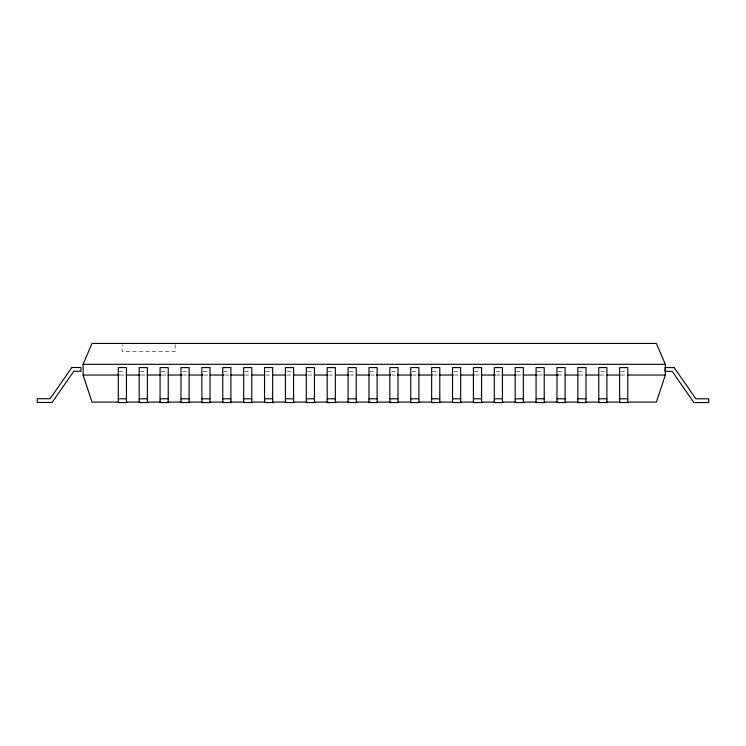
<?xml version="1.0" encoding="UTF-8"?>
<svg xmlns="http://www.w3.org/2000/svg" width="746" height="746" viewBox="0 0 746 746"><rect width="100%" height="100%" fill="white"/><g stroke="black" fill="none" stroke-linecap="round" stroke-linejoin="round"><path stroke-width="0.56" stroke-dasharray="3.73 2.8" d="M118.959 371.349L125.291 371.349M140.36 371.349L146.831 371.349M161.248 371.349L167.067 371.349M182.789 371.349L187.955 371.349M203.024 371.349L208.843 371.349M223.399 371.349L229.731 371.349M244.8 371.349L251.271 371.349M265.688 371.349L271.507 371.349M287.229 371.349L292.404 371.349M307.473 371.349L313.292 371.349M327.848 371.349L334.18 371.349M349.249 371.349L355.721 371.349M369.624 371.349L375.956 371.349M391.678 371.349L396.844 371.349M411.913 371.349L417.732 371.349M432.288 371.349L438.62 371.349M453.689 371.349L460.161 371.349M474.064 371.349L480.396 371.349M496.118 371.349L501.284 371.349M516.353 371.349L522.172 371.349M536.728 371.349L543.06 371.349M558.129 371.349L564.601 371.349M578.504 371.349L584.836 371.349M600.558 371.349L605.724 371.349M620.793 371.349L626.612 371.349M120.348 375.033L125.002 375.033M141.311 375.033L145.964 375.033M162.264 375.033L166.927 375.033M183.227 375.033L187.889 375.033M204.19 375.033L208.852 375.033M225.152 375.033L229.805 375.033M244.949 375.033L250.768 375.033M265.912 375.033L271.73 375.033M286.865 375.033L291.527 375.033M307.828 375.033L313.656 375.033M328.79 375.033L333.453 375.033M349.753 375.033L355.572 375.033M370.715 375.033L375.369 375.033M391.678 375.033L396.331 375.033M412.631 375.033L417.294 375.033M433.594 375.033L438.256 375.033M454.556 375.033L459.21 375.033M475.519 375.033L480.172 375.033M496.482 375.033L501.135 375.033M517.435 375.033L522.097 375.033M538.398 375.033L543.06 375.033M558.195 375.033L564.023 375.033M579.157 375.033L584.976 375.033M600.12 375.033L604.773 375.033M621.082 375.033L626.901 375.033M175.161 344.587L175.161 351.469L122.139 351.469L122.139 344.587"/><path stroke-width="1.12" d="M118.791 402.094L92.028 402.094L83.086 375.033L83.086 364.3L92.028 343.44L656.387 343.44L665.329 364.3L665.329 375.033L656.387 402.094L627.293 402.094M83.086 364.3L665.329 364.3M83.086 375.033L119.183 375.033M126.167 375.033L140.145 375.033M147.13 375.033L161.108 375.033M168.092 375.033L182.061 375.033M189.055 375.033L203.024 375.033M210.008 375.033L223.986 375.033M230.971 375.033L243.783 375.033M251.934 375.033L264.746 375.033M272.896 375.033L285.709 375.033M293.859 375.033L306.662 375.033M314.821 375.033L327.625 375.033M335.775 375.033L348.587 375.033M356.737 375.033L369.55 375.033M376.534 375.033L390.512 375.033M397.497 375.033L411.466 375.033M418.459 375.033L432.428 375.033M439.422 375.033L453.391 375.033M460.375 375.033L474.353 375.033M481.338 375.033L495.316 375.033M502.3 375.033L516.279 375.033M523.263 375.033L537.232 375.033M544.226 375.033L558.195 375.033M565.179 375.033L577.991 375.033M586.142 375.033L598.954 375.033M607.104 375.033L619.917 375.033M628.067 375.033L665.329 375.033M118.306 398.793L126.456 398.793M139.194 398.793L147.344 398.793M160.082 398.793L168.232 398.793M180.97 398.793L189.12 398.793M201.858 398.793L210.008 398.793M222.756 398.793L230.896 398.793M243.644 398.793L251.784 398.793M264.532 398.793L272.672 398.793M285.42 398.793L293.56 398.793M306.308 398.793L314.448 398.793M327.196 398.793L335.336 398.793M348.084 398.793L356.224 398.793M368.972 398.793L377.122 398.793M389.86 398.793L398.01 398.793M410.748 398.793L418.898 398.793M431.636 398.793L439.786 398.793M452.524 398.793L460.674 398.793M473.412 398.793L481.562 398.793M494.3 398.793L502.45 398.793M515.188 398.793L523.338 398.793M536.076 398.793L544.226 398.793M556.964 398.793L565.114 398.793M577.852 398.793L586.002 398.793M598.74 398.793L606.89 398.793M619.637 398.793L627.778 398.793M126.932 402.094L139.735 402.094M147.876 402.094L160.679 402.094M167.663 402.094L181.623 402.094M188.607 402.094L202.567 402.094M209.551 402.094L223.511 402.094M230.495 402.094L244.464 402.094M251.439 402.094L265.408 402.094M272.393 402.094L286.352 402.094M293.337 402.094L307.296 402.094M314.28 402.094L328.24 402.094M335.224 402.094L349.184 402.094M356.168 402.094L370.137 402.094M377.112 402.094L391.081 402.094M398.056 402.094L410.86 402.094M419.01 402.094L431.803 402.094M439.954 402.094L452.747 402.094M460.897 402.094L473.701 402.094M481.841 402.094L494.645 402.094M502.785 402.094L515.589 402.094M523.729 402.094L536.533 402.094M544.683 402.094L557.476 402.094M565.627 402.094L578.42 402.094M585.405 402.094L599.374 402.094M606.349 402.094L620.318 402.094M127.109 402.56L118.306 402.56L118.306 367.591L126.456 367.591L126.456 402.56M147.997 402.56L139.194 402.56L139.194 367.591L147.344 367.591L147.344 402.56M168.885 402.56L160.082 402.56L160.082 367.591L168.232 367.591L168.232 402.56M189.773 402.56L180.97 402.56L180.97 367.591L189.12 367.591L189.12 402.56M210.661 402.56L201.858 402.56L201.858 367.591L210.008 367.591L210.008 402.56M231.549 402.56L222.756 402.56L222.756 367.591L230.896 367.591L230.896 402.56M252.437 402.56L243.644 402.56L243.644 367.591L251.784 367.591L251.784 402.56M273.325 402.56L264.532 402.56L264.532 367.591L272.672 367.591L272.672 402.56M294.213 402.56L285.42 402.56L285.42 367.591L293.56 367.591L293.56 402.56M315.101 402.56L306.308 402.56L306.308 367.591L314.448 367.591L314.448 402.56M335.989 402.56L327.196 402.56L327.196 367.591L335.336 367.591L335.336 402.56M356.877 402.56L348.084 402.56L348.084 367.591L356.224 367.591L356.224 402.56M377.765 402.56L368.972 402.56L368.972 367.591L377.122 367.591L377.122 402.56M398.653 402.56L389.86 402.56L389.86 367.591L398.01 367.591L398.01 402.56M419.55 402.56L410.748 402.56L410.748 367.591L418.898 367.591L418.898 402.56M440.438 402.56L431.636 402.56L431.636 367.591L439.786 367.591L439.786 402.56M461.326 402.56L452.524 402.56L452.524 367.591L460.674 367.591L460.674 402.56M482.214 402.56L473.412 402.56L473.412 367.591L481.562 367.591L481.562 402.56M503.102 402.56L494.3 402.56L494.3 367.591L502.45 367.591L502.45 402.56M523.99 402.56L515.188 402.56L515.188 367.591L523.338 367.591L523.338 402.56M544.878 402.56L536.076 402.56L536.076 367.591L544.226 367.591L544.226 402.56M565.766 402.56L556.964 402.56L556.964 367.591L565.114 367.591L565.114 402.56M586.654 402.56L577.852 402.56L577.852 367.591L586.002 367.591L586.002 402.56M607.542 402.56L598.74 402.56L598.74 367.591L606.89 367.591L606.89 402.56M628.43 402.56L619.637 402.56L619.637 367.591L627.778 367.591L627.778 402.56M71.84 367.489L50.122 398.7L37.3 398.7L37.3 402.458L52.089 402.458L73.807 371.256L80.913 371.256L80.913 367.489L71.84 367.489M674.16 367.591L665.087 367.591L665.087 371.349L672.193 371.349L693.911 402.56L708.7 402.56L708.7 398.793L695.878 398.793L674.16 367.591"/></g></svg>
